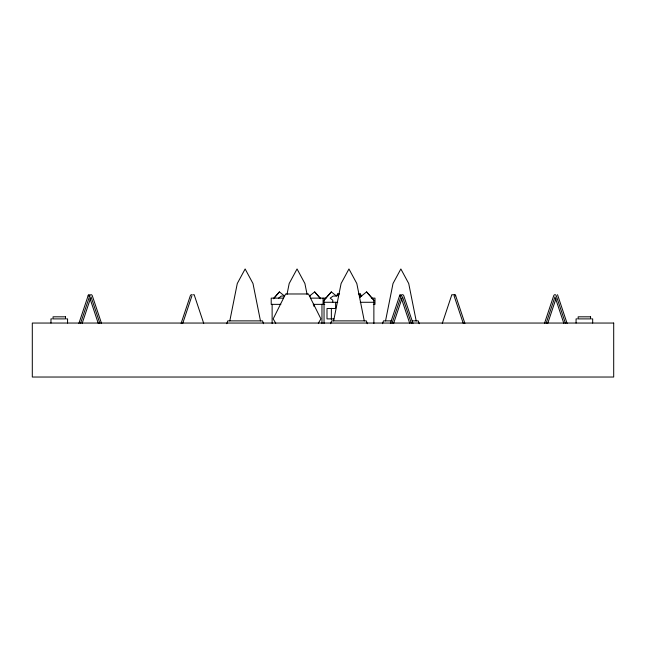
<?xml version="1.0" encoding="UTF-8"?>
<svg xmlns="http://www.w3.org/2000/svg" width="646" height="646" viewBox="0 0 646 646"><rect width="100%" height="100%" fill="white"/><g stroke="black" fill="none" stroke-linecap="round" stroke-linejoin="round"><path stroke-width="0.97" d="M360.097 295.916L360.379 293.978L358.393 293.978M229.806 320.876L237.284 283.505L245.133 268.97L252.982 283.505L260.459 320.876M287.026 294.318L289.19 283.505L297.047 268.97L304.896 283.505L307.06 294.318M333.627 320.876L341.104 283.505L348.953 268.97L356.81 283.505L364.279 320.876M385.541 320.876L393.018 283.505L400.867 268.97L408.716 283.505L416.194 320.876M78.901 323.404L88.47 294.689L89.503 294.842M80.524 323.404L89.697 295.884A2.075 1.47 90 0 1 91.021 294.689A2.075 1.47 90 0 1 92.354 295.884L101.527 323.404M82.155 323.371L91.021 296.772L99.896 323.371M181.098 323.404L190.271 295.884A2.075 1.47 -90 0 1 192.137 294.842M182.721 323.404L191.894 295.884M226.794 323.694L227.731 320.876L262.534 320.876L263.479 323.694M330.615 323.694L331.551 320.876L366.363 320.876L367.299 323.694M382.521 323.694L383.466 320.876L391.468 320.876M390.362 323.404L399.939 294.689L400.964 294.842M391.985 323.404L401.158 295.884A2.075 1.47 90 0 1 402.49 294.689A2.075 1.47 90 0 1 403.815 295.884L412.996 323.404M393.624 323.371L402.49 296.772L411.357 323.371M442.276 323.404L451.845 294.689L452.878 294.842M544.473 323.404L553.646 295.884A2.075 1.47 -90 0 1 554.979 294.689A2.075 1.47 -90 0 1 556.303 295.884L565.476 323.404M546.104 323.371L554.979 296.772L563.845 323.371M547.727 323.371L555.964 298.67M336.647 295.755L337.535 293.978L339.521 293.978M318.325 323.218L320.925 318.89L308.465 293.978L285.621 293.978L273.169 318.89L275.761 323.218M279.427 291.903L273.484 298.694L279.427 291.903L284.579 296.054M324.074 300.204L331.341 291.903L336.493 296.054M331.341 291.903L324.042 300.204L324.042 323.444M309.507 296.054L314.659 291.903L320.634 298.694M359.951 297.241L366.581 291.903L373.881 300.204L373.873 323.444M360.25 296.999L361.76 296.054M193.122 294.842L194.155 294.689L203.724 323.404M88.074 295.884L89.697 295.884M399.535 295.884L401.158 295.884M284.248 296.054L281.285 296.054L278.474 298.258M309.846 296.054L310.516 296.054M336.162 296.054L333.191 296.054L330.163 298.129L332.771 300.204L332.811 302.28M283.433 298.129L271.207 298.129L271.207 304.355L280.857 304.355M310.847 298.129L325.883 298.129M371.426 298.129L374.987 298.129L374.987 304.355L373.34 304.355M324.042 302.28L337.753 302.28M360.25 302.28L373.881 302.28M313.213 304.355L324.76 304.355M52.076 318.89L50.961 318.89L50.961 323.048M66.457 318.89L67.572 318.89L67.572 323.048M333.893 318.89L326.997 318.89L326.997 308.513L335.613 308.513L335.613 302.28M577.185 318.89L576.07 318.89L576.07 323.048M591.566 318.89L592.681 318.89L592.681 323.048M412.237 320.876L418.269 320.876L419.206 323.694M366.581 291.903L373.848 300.204M314.659 291.903L320.61 298.694M360.379 293.978L361.267 295.755M557.53 294.689L567.099 323.404M455.729 295.884A2.075 1.47 -90 0 0 453.863 294.842A2.075 1.47 90 0 1 455.729 295.884L464.902 323.404M454.106 295.884L463.279 323.404M401.497 298.67L409.734 323.371M90.036 298.67L98.273 323.371M337.535 293.978L337.81 295.916M331.366 308.295L331.366 319.326M323.073 298.129L323.073 304.355M321.958 304.29L321.958 323.444M313.932 304.355L313.932 306.357M272.127 304.29L272.127 323.444M65.48 316.815L53.053 316.815L53.053 318.89L65.48 318.89L65.48 316.815M590.589 316.815L578.162 316.815L578.162 318.89L590.589 318.89L590.589 316.815M613.7 323.048L32.3 323.048L32.3 377.03L613.7 377.03L613.7 323.048"/></g></svg>
